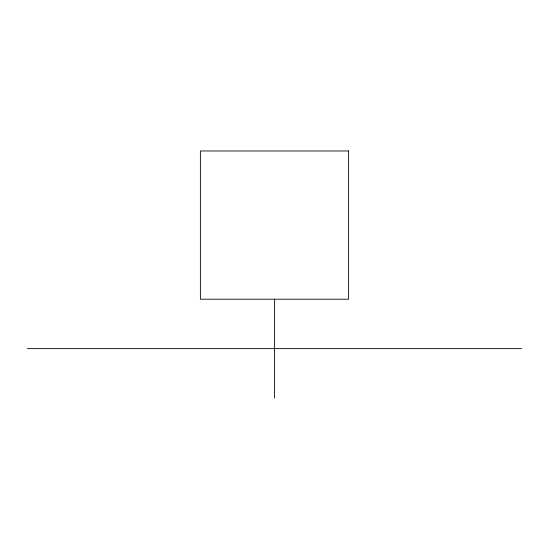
<?xml version="1.0" encoding="UTF-8"?>
<svg xmlns="http://www.w3.org/2000/svg" width="549" height="549" viewBox="0 0 549 549"><rect width="100%" height="100%" fill="white"/><g stroke="black" fill="none" stroke-linecap="round" stroke-linejoin="round"><path stroke-width="0.82" d="M27.45 348.615L521.55 348.615M274.5 299.205L274.5 398.025M348.615 150.975L200.385 150.975L200.385 299.205L348.615 299.205L348.615 150.975"/></g></svg>
